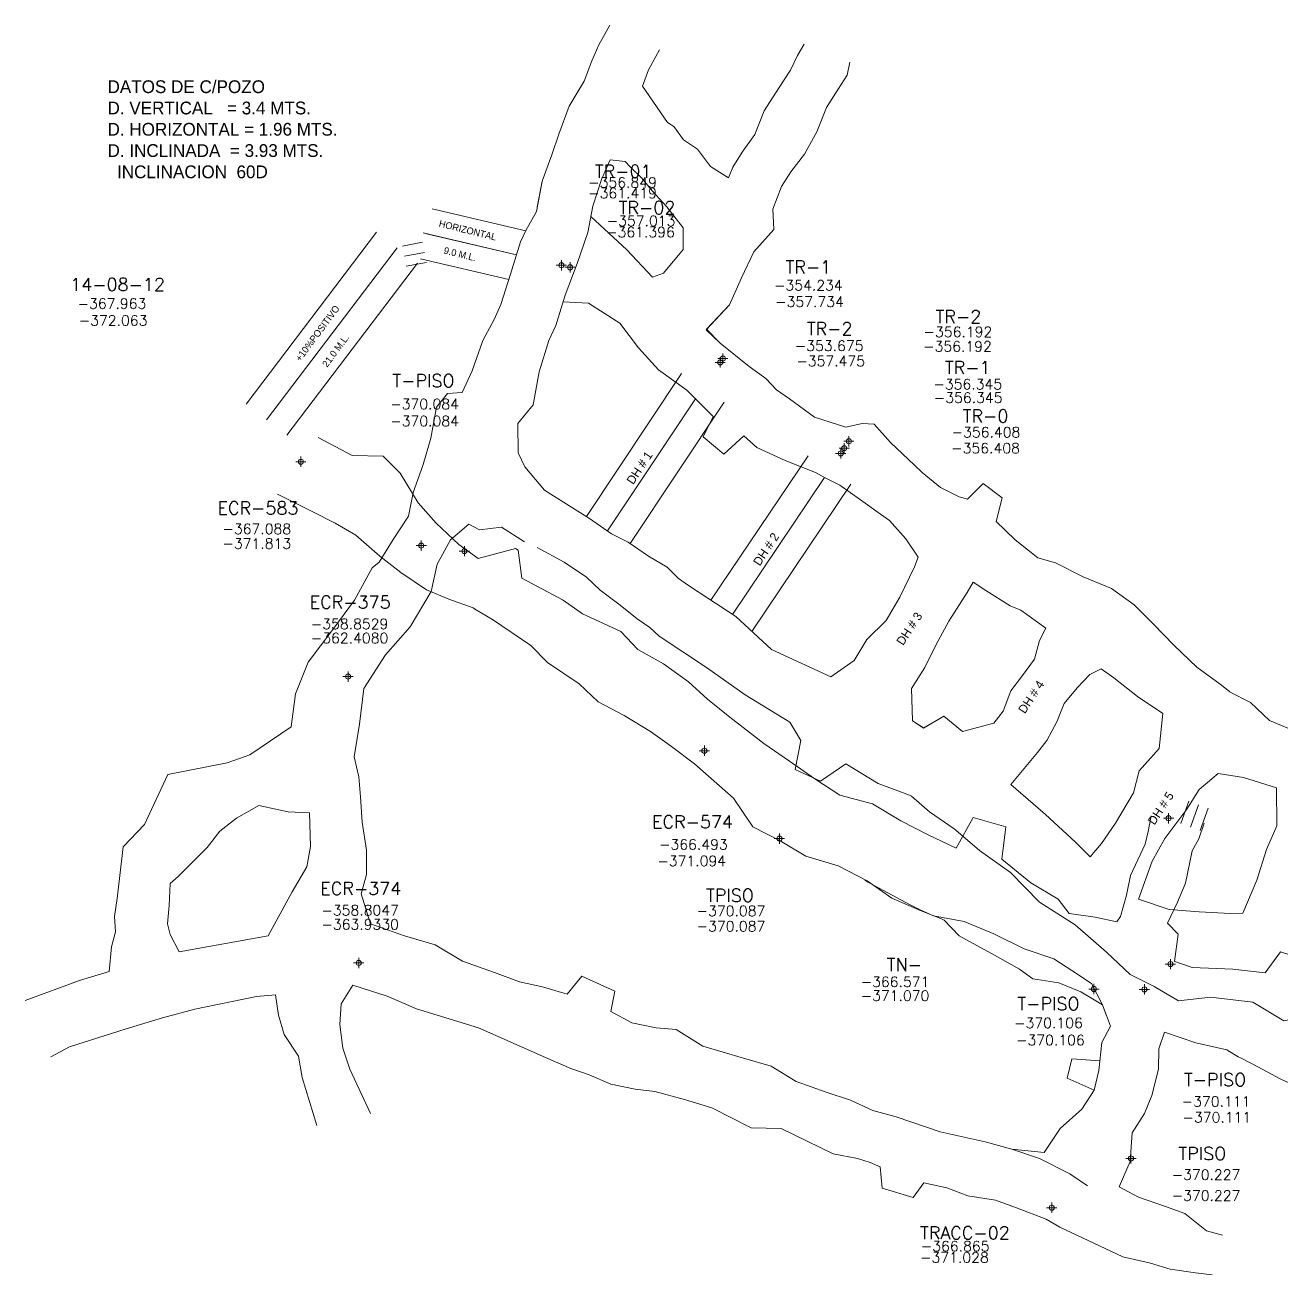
# Model space of a CAD drawing. Extents: x 0 to 99091, y -1812 to 13278.
# Drawn here: x 9092.4 to 9214.7, y 10235.9 to 10357.5 of the extents above; entities that cross this region are included whole.
import ezdxf
from ezdxf.enums import TextEntityAlignment as Align

# ---------------------------------------------------------------- set-up
doc = ezdxf.new("R2010")
doc.units = 0
doc.header["$MEASUREMENT"] = 0
doc.header["$PDMODE"] = 34
doc.header["$PDSIZE"] = 0.5
for name, color, linetype in [('CF-440-9487-E-SCR', 5, 'Continuous'), ('F-440-9493-E-SCR', 1, 'Continuous'), ('F-460-9419-E-SCR', 6, 'Continuous'), ('F-460-9419-E-SCR-FIC', 6, 'Continuous'), ('F-460-9419-W-SCR', 6, 'Continuous'), ('F-460-9419-W-SCR-FIC', 6, 'Continuous'), ('MARGEN', 7, 'Continuous')]:
    doc.layers.add(name, color=color, linetype=linetype)
doc.styles.add('ROMAND', font='ROMAND.SHX')
doc.styles.add('ROMANS', font='ROMANS.SHX', dxfattribs={"width": 2.5})

# ---------------------------------------------------------------- blocks, each defined once
blk = doc.blocks.new('F2')
at = {"lineweight": 0}
blk.add_point((0, 0), dxfattribs=at)
at = {"lineweight": 0, "style": 'ROMAND'}
for tag, height, p in [('NOMBRE', 1.25, (0.2, 6.62)), ('CIELO', 1, (0.14, 4.62)), ('PISO', 1, (0.14, 3.25))]:
    blk.add_attdef(tag, text='', height=height, dxfattribs=at).set_placement(p, align=Align.CENTER)
at = {"lineweight": 0, "style": 'ROMANS', "flags": 1}
for tag, p in [('MINA', (-0.07, -3.26)), ('LOCALIZACION', (-0.07, -4.93)), ('ESTRUCTURA', (-0.07, -6.62)), ('NIVEL', (-0.07, -8.29)), ('OBRA', (-0.07, -10.12)), ('FECHA', (-0.07, -11.79)), ('ATRAS', (-0.07, -13.48)), ('TOPOGRAFO', (2.67, -15.3))]:
    blk.add_attdef(tag, text='', height=1.25, dxfattribs=at).set_placement(p, align=Align.CENTER)

msp = doc.modelspace()

# ---------------------------------------------------------------- linework, layer by layer
at = {"color": 3, "linetype": 'Continuous', "lineweight": 0, "ltscale": 5, "flags": 128}
for points in [[(9141.14, 10337.47), (9132.04, 10339.6)], [(9113.92, 10320.59), (9126.62, 10337.32)], [(9129.13, 10335.97), (9131.1, 10336.35)], [(9117.9, 10317.57), (9130.6, 10334.3)], [(9129.51, 10334.01), (9131.47, 10334.38)], [(9139.48, 10332.72), (9130.9, 10334.73)], [(9204.87, 10279.81), (9205.64, 10281.98)], [(9206.75, 10279.14), (9207.53, 10281.3)]]:
    msp.add_lwpolyline(points, dxfattribs=at)
at = {"color": 0, "linetype": 'Continuous', "lineweight": 0, "ltscale": 5, "elevation": -357.01, "flags": 128}
msp.add_lwpolyline([(9140.23, 10335.13), (9131.16, 10337.25)], dxfattribs=at)
at = {"color": 1, "linetype": 'Continuous', "lineweight": 0, "ltscale": 5, "elevation": -354.55, "flags": 128}
msp.add_lwpolyline([(9140.22, 10335.11), (9131.47, 10337.17)], dxfattribs=at)
at = {"color": 1, "linetype": 'Continuous', "lineweight": 0, "ltscale": 5, "flags": 128}
for points in [[(9115.91, 10319.08), (9128.61, 10335.81)], [(9129.32, 10334.99), (9131.28, 10335.36)], [(9205.81, 10279.47), (9206.59, 10281.64)]]:
    msp.add_lwpolyline(points, dxfattribs=at)
at = {"color": 3, "linetype": 'Continuous', "lineweight": 0, "flags": 128}
for points in [[(9156.29, 10323.59), (9147.03, 10309.68)], [(9160.45, 10320.81), (9151.28, 10307.05)], [(9168.61, 10315.59), (9159.15, 10301.52)], [(9172.76, 10312.81), (9163.14, 10298.49)]]:
    msp.add_lwpolyline(points, dxfattribs=at)
at = {"color": 1, "linetype": 'Continuous', "lineweight": 0, "flags": 128}
for points, elevation in [([(9157.65, 10321.12), (9149.1, 10308.27)], -360.7), ([(9170.2, 10313.48), (9161.24, 10300.15)], -360.64)]:
    msp.add_lwpolyline(points, dxfattribs=dict(at, elevation=elevation))
at = {"layer": 'CF-440-9487-E-SCR', "linetype": 'Continuous', "lineweight": 0, "flags": 128}
for points, elevation in [([(9130.32, 10312.36), (9131.15, 10314.73), (9131.89, 10317.29), (9132.44, 10320.3), (9133.53, 10321.64), (9134.96, 10321.75), (9135.91, 10323.85), (9136.96, 10326.78), (9138.06, 10328.82), (9138.72, 10330.28), (9139.64, 10333.25), (9140.63, 10336.4), (9141.15, 10337.48), (9142.18, 10339.33), (9142.74, 10342.26)], -354.55), ([(9144.8, 10311.07), (9142.95, 10312.25), (9141.05, 10314.5), (9140.38, 10315.86), (9140.37, 10318.72), (9141.84, 10320.53), (9142.43, 10323.73), (9143.38, 10326.79), (9144.05, 10328.25), (9144.96, 10331.21), (9146.14, 10334.29), (9147.17, 10337.3), (9147.17, 10337.3)], -355.5), ([(9210.96, 10284.3), (9214.17, 10283.27)], -361.15)]:
    msp.add_lwpolyline(points, dxfattribs=dict(at, elevation=elevation))
at = {"layer": 'CF-440-9487-E-SCR', "linetype": 'Continuous', "lineweight": 0}
for points in [[(9149.3, 10357.47, -361.38), (9148.23, 10355.54, -361.4), (9147.56, 10353.98, -361.42), (9146.8, 10352.01, -361.44), (9145.37, 10349.59, -361.46), (9144.34, 10346.87, -361.48), (9143.67, 10344.85, -361.6), (9142.74, 10342.3, -361.53), (9142.25, 10339.75, -361.55)], [(9149.3, 10357.47, -357.48), (9148.23, 10355.54, -357.5), (9147.56, 10353.98, -357.32), (9146.8, 10352.01, -357.34), (9145.37, 10349.59, -356.06), (9144.34, 10346.87, -356.58), (9143.67, 10344.85, -356.6), (9142.74, 10342.3, -357.43), (9142.74, 10342.3, -357.43)], [(9154.13, 10355.06, -357.48), (9153.06, 10353.13, -357.5), (9152.48, 10351.52, -357.32)], [(9154.13, 10355.06, -361.38), (9153.06, 10353.13, -361.4), (9152.48, 10351.52, -361.42)], [(9168.22, 10355.63, -354.46), (9167.56, 10354.52, -354.58), (9166.88, 10353.09, -354.76), (9165.74, 10351.32, -355.02), (9164.33, 10349.12, -354.96), (9163.42, 10346.83, -355.49), (9162.19, 10345.1, -355.95), (9161.29, 10343.65, -356.74), (9160.87, 10342.61, -356.09)], [(9168.22, 10355.63, -358.46), (9167.56, 10354.52, -358.58), (9166.88, 10353.09, -358.76), (9165.74, 10351.32, -359.02), (9164.33, 10349.12, -359.26), (9163.42, 10346.83, -359.69), (9162.19, 10345.1, -360.05), (9161.29, 10343.65, -360.14), (9160.87, 10342.61, -360.79)], [(9172.68, 10353.86, -354.46), (9172.39, 10352.6, -354.58), (9171.53, 10351.24, -354.76), (9170.39, 10349.47, -355.02), (9169.44, 10347.09, -354.96), (9168.25, 10344.91, -355.49), (9166.93, 10343.21, -355.95), (9166.03, 10341.77, -356.74), (9165.16, 10339.57, -357.15)], [(9172.68, 10353.86, -358.46), (9172.39, 10352.6, -358.58), (9171.53, 10351.24, -358.76), (9170.39, 10349.47, -359.02), (9169.44, 10347.09, -359.26), (9168.25, 10344.91, -359.69), (9166.93, 10343.21, -360.05), (9166.03, 10341.77, -360.14), (9165.16, 10339.57, -360.55)], [(9152.48, 10351.52, -357.32), (9154.93, 10347.99, -355.32), (9155.55, 10347.61, -355.29), (9156.48, 10346.3, -355.33), (9157.85, 10345.4, -355.37), (9159.12, 10343.72, -355.56), (9160.87, 10342.61, -356.09)], [(9152.48, 10351.52, -361.42), (9154.93, 10347.99, -359.32), (9155.55, 10347.61, -359.59), (9156.48, 10346.3, -359.73), (9157.85, 10345.4, -360.07), (9159.12, 10343.72, -360.56), (9160.87, 10342.61, -360.79)], [(9149.35, 10344.36, -356.58), (9148.5, 10342.44, -356.6), (9147.66, 10339.85, -357.43), (9147.17, 10337.3, -355.5)], [(9149.35, 10344.36, -361.48), (9148.5, 10342.44, -361.6), (9147.66, 10339.85, -361.53), (9147.17, 10337.3, -361.55)], [(9149.35, 10344.36, -356.58), (9150.81, 10344.2, -355.32), (9151.28, 10343.68, -355.29), (9152.43, 10342.58, -355.33), (9153.44, 10341.34, -355.37), (9154.85, 10339.8, -355.56), (9156.46, 10337.76, -356.09)], [(9149.35, 10344.36, -361.48), (9150.81, 10344.2, -359.32), (9151.28, 10343.68, -359.59), (9152.43, 10342.58, -359.73), (9153.44, 10341.34, -360.07), (9154.85, 10339.8, -360.56), (9156.46, 10337.76, -360.79)], [(9153.48, 10332.96, -356.86), (9150.96, 10335.62, -356.69), (9147.46, 10338.84, -356.73)], [(9153.48, 10332.96, -361.46), (9150.96, 10335.62, -361.49), (9147.47, 10338.86, -361.45)], [(9165.16, 10339.57, -360.55), (9165.27, 10337.6, -360.84), (9163.33, 10335.42, -360.95), (9162.11, 10332.9, -361.06), (9160.95, 10330.25, -361.08), (9158.68, 10327.83, -361.18)], [(9165.16, 10339.57, -357.15), (9165.27, 10337.6, -355.94), (9163.33, 10335.42, -356.15), (9162.11, 10332.9, -356.36), (9160.95, 10330.25, -356.58), (9158.73, 10327.88, -356.87)], [(9156.46, 10337.76, -356.09), (9156.46, 10337.76, -356.09), (9156.46, 10337.76, -356.09), (9156.44, 10335.64, -356.36), (9154.55, 10333.33, -356.58), (9153.48, 10332.96, -356.86)], [(9156.46, 10337.76, -360.79), (9156.46, 10337.76, -360.79), (9156.46, 10337.76, -360.79), (9156.44, 10335.64, -361.06), (9154.55, 10333.33, -361.08), (9153.48, 10332.96, -361.46)], [(9162.34, 10317.51, -356.96), (9162.34, 10317.51, -356.96), (9162.34, 10317.51, -356.96), (9160.41, 10315.74, -356.94), (9158.4, 10317.41, -356.93), (9159.38, 10319.39, -357.2), (9156.8, 10321.97, -356.73), (9154.04, 10323.95, -356.87), (9152.11, 10326.07, -356.41), (9150.28, 10328.49, -356.86), (9147.23, 10330.42, -356.69), (9144.76, 10330.55, -356.73)], [(9162.34, 10317.51, -361.66), (9162.34, 10317.51, -361.66), (9162.34, 10317.51, -361.66), (9160.41, 10315.74, -361.84), (9158.4, 10317.41, -361.83), (9159.38, 10319.39, -361.8), (9156.8, 10321.97, -361.73), (9154.04, 10323.95, -361.67), (9152.11, 10326.07, -361.61), (9150.28, 10328.49, -361.46), (9147.23, 10330.42, -361.49), (9144.76, 10330.55, -361.43)], [(9165.54, 10321.98, -361.66), (9165.54, 10321.98, -361.66), (9165.54, 10321.98, -361.66), (9164.5, 10323.1, -361.84), (9164.25, 10323.27, -361.83), (9162.87, 10324.26, -361.8), (9160.06, 10326.52, -361.73), (9158.68, 10327.83, -361.18)], [(9165.54, 10321.98, -356.96), (9165.54, 10321.98, -356.96), (9165.54, 10321.98, -356.96), (9164.5, 10323.1, -356.94), (9164.25, 10323.27, -356.93), (9162.87, 10324.26, -357.2), (9160.06, 10326.52, -356.73), (9158.73, 10327.88, -356.87), (9158.73, 10327.88, -356.87)], [(9165.54, 10321.98, -356.96), (9166.8, 10321.11, -357.03), (9169.22, 10319.35, -357), (9172.29, 10318.35, -356.56), (9173.88, 10318.73, -356.35), (9175.04, 10318.66, -356.44), (9176.61, 10316.87, -356.71), (9178.97, 10314.66, -356.77), (9179.69, 10313.94, -356.86), (9181.48, 10312.48, -356.63), (9183.3, 10311.6, -356.65)], [(9165.54, 10321.98, -361.66), (9166.8, 10321.11, -361.33), (9169.22, 10319.35, -361.3), (9172.29, 10318.35, -361.26), (9173.88, 10318.73, -361.25), (9175.04, 10318.66, -361.24), (9176.61, 10316.87, -361.11), (9178.97, 10314.66, -361.07), (9179.69, 10313.94, -361.06), (9181.48, 10312.48, -361.13), (9183.3, 10311.6, -361.01)], [(9162.34, 10317.51, -356.96), (9163.6, 10316.4, -357.03), (9166.36, 10315.13, -357), (9169.32, 10313.96, -356.56), (9170.28, 10313.43, -356.35), (9171.68, 10312.73, -356.44), (9173.7, 10311.3, -356.71), (9175.65, 10309.89, -356.77), (9176.54, 10309.3, -356.86), (9178.11, 10307.51, -356.63), (9179.32, 10305.73, -356.65)], [(9162.34, 10317.51, -361.66), (9163.6, 10316.4, -361.33), (9166.36, 10315.13, -361.3), (9169.32, 10313.96, -361.26), (9170.28, 10313.43, -361.25), (9171.68, 10312.73, -361.24), (9173.7, 10311.3, -361.11), (9175.65, 10309.89, -361.07), (9176.54, 10309.3, -361.06), (9178.11, 10307.51, -361.13), (9179.32, 10305.73, -361.01)], [(9192.66, 10305.18, -361.02), (9190.97, 10305.66, -361.14), (9188.75, 10307.41, -361.1), (9186.89, 10309.18, -361.07), (9187.5, 10311.49, -361.04), (9185.64, 10312.88, -361.04), (9184.11, 10311.37, -361.12), (9183.3, 10311.6, -361.01)], [(9192.66, 10305.18, -356.6), (9190.97, 10305.66, -356.54), (9188.75, 10307.41, -356.1), (9186.89, 10309.18, -356.07), (9187.5, 10311.49, -356.34), (9185.64, 10312.88, -356.34), (9184.11, 10311.37, -356.62), (9183.3, 10311.6, -356.65)], [(9209.6, 10292.64, -356.28), (9208.69, 10293.38, -356.21), (9206.42, 10295.03, -355.71), (9204.23, 10297.12, -355.71), (9202.18, 10299.23, -355.51), (9200.32, 10301.08, -355.91), (9198.14, 10302.67, -357.11), (9195.38, 10303.81, -356.52), (9192.66, 10305.18, -356.6)], [(9209.6, 10292.64, -361.08), (9208.69, 10293.38, -361.11), (9206.42, 10295.03, -361.11), (9204.23, 10297.12, -361.01), (9202.18, 10299.23, -361.01), (9200.32, 10301.08, -361.11), (9198.14, 10302.67, -361.11), (9195.38, 10303.81, -361.02), (9192.66, 10305.18, -361.02)], [(9189.3, 10300.57, -356.6), (9188.26, 10300.99, -356.54), (9185.89, 10302.48, -356.1), (9184.67, 10303.3, -356.37), (9184.66, 10303.3, -356.37)], [(9189.3, 10300.57, -361.02), (9188.26, 10300.99, -361.14), (9185.89, 10302.48, -361.1), (9184.66, 10303.29, -361.47)], [(9191.73, 10298.8, -356.52), (9189.3, 10300.57, -356.6)], [(9191.73, 10298.8, -361.02), (9189.3, 10300.57, -361.02)], [(9183.62, 10288.77, -355.91), (9186.69, 10289.56, -354.85), (9187.6, 10290.73, -355.82), (9188.33, 10292.72, -355.7), (9189.46, 10294.21, -356.14), (9190.64, 10295.79, -356.21), (9191.13, 10297.6, -356.53), (9191.73, 10298.8, -356.52)], [(9183.62, 10288.77, -360.31), (9186.69, 10289.56, -359.45), (9187.6, 10290.73, -359.32), (9188.33, 10292.72, -359.7), (9189.46, 10294.21, -359.94), (9190.64, 10295.79, -360.31), (9191.13, 10297.6, -360.63), (9191.73, 10298.8, -361.02)], [(9188.32, 10283.6, -355.17), (9190.93, 10286.71, -354.85), (9191.83, 10287.88, -355.82), (9192.82, 10289.71, -355.7), (9193.53, 10291.48, -356.14), (9194.79, 10293, -356.21), (9196.03, 10294.31, -356.53), (9197.13, 10294.87, -356.55)], [(9188.32, 10283.6, -360.37), (9190.93, 10286.71, -359.45), (9191.83, 10287.88, -359.32), (9192.82, 10289.71, -359.7), (9193.53, 10291.48, -359.94), (9194.79, 10293, -360.31), (9196.03, 10294.31, -360.63), (9197.13, 10294.87, -360.65)], [(9203.13, 10290.5, -361.11), (9203.13, 10290.5, -361.11), (9203.13, 10290.5, -361.11), (9200.64, 10292.18, -361.01), (9198.36, 10293.97, -361.01), (9197.13, 10294.87, -360.65)], [(9203.13, 10290.5, -355.71), (9203.13, 10290.5, -355.71), (9203.13, 10290.5, -355.71), (9200.64, 10292.18, -355.71), (9198.36, 10293.97, -355.51), (9197.13, 10294.87, -356.55)], [(9226.43, 10284.68, -356.4), (9224.8, 10285.2, -356.38), (9221.82, 10286.13, -356.4), (9219.33, 10286.94, -356.31), (9219.24, 10286.99, -356.31), (9216.46, 10288.6, -356.53), (9213.51, 10289.84, -355.95), (9211.66, 10291.57, -356.06), (9209.61, 10292.62, -356.28), (9209.6, 10292.64, -356.28)], [(9226.44, 10284.68, -361), (9224.8, 10285.2, -361.18), (9221.82, 10286.13, -361.3), (9219.33, 10286.94, -361.21), (9219.24, 10286.99, -361.21), (9216.46, 10288.6, -361.03), (9213.51, 10289.84, -361.15), (9211.66, 10291.57, -361.16), (9209.61, 10292.62, -361.08), (9209.6, 10292.64, -361.08)], [(9196.04, 10276.57, -355.98), (9197.16, 10277.88, -355.99), (9198.52, 10279.84, -356.48), (9200.28, 10282.81, -356.42), (9200.83, 10284.92, -356.56), (9202.76, 10287.11, -356.69), (9203.13, 10290.5, -355.71)], [(9196.04, 10276.57, -360.28), (9197.16, 10277.88, -360.29), (9198.52, 10279.84, -360.68), (9200.28, 10282.81, -360.72), (9200.83, 10284.92, -360.86), (9202.76, 10287.11, -360.99), (9203.13, 10290.5, -361.11)], [(9200.74, 10272.45, -355.03), (9202.09, 10276.15, -355.99), (9203.3, 10278.36, -356.48), (9205.44, 10281.22, -356.42), (9206.65, 10283.12, -356.56), (9208.49, 10284.67, -356.06), (9208.49, 10284.67, -356.06)], [(9200.74, 10272.45, -359.83), (9202.09, 10276.15, -360.29), (9203.3, 10278.36, -360.68), (9205.44, 10281.22, -360.72), (9206.65, 10283.12, -360.86), (9208.49, 10284.67, -361.16), (9208.49, 10284.67, -361.16)], [(9214.17, 10283.27, -356.31), (9210.96, 10284.3, -355.95), (9208.49, 10284.67, -356.06)], [(9210.96, 10284.3, -361.15), (9208.49, 10284.67, -361.16)], [(9209.7, 10271.07, -354.84), (9210.9, 10271.09, -354.75), (9212.26, 10274.31, -355.1), (9213.2, 10277.28, -355.56), (9214.21, 10279.6, -356.27), (9214.17, 10283.27, -356.31)], [(9209.7, 10271.07, -359.94), (9210.9, 10271.09, -358.75), (9212.26, 10274.31, -359.1), (9213.2, 10277.28, -359.56), (9214.21, 10279.6, -360.17), (9214.17, 10283.27, -361.15)]]:
    msp.add_polyline3d(points, dxfattribs=at)
at = {"layer": 'F-440-9493-E-SCR', "color": 1, "linetype": 'Continuous', "lineweight": 0, "flags": 128}
for points, elevation in [([(9092.42, 10262.58), (9097.72, 10264.55), (9100.59, 10265.41), (9100.83, 10267.82), (9101.23, 10269.26), (9101.13, 10270.77), (9101.38, 10272.53), (9101.95, 10277.54), (9104.03, 10279.72), (9106.31, 10284.57), (9112.09, 10285.7), (9114.29, 10286.49), (9118.3, 10289.22), (9118.72, 10292.44), (9119.95, 10295.5), (9122.35, 10298.67), (9124.48, 10301.52), (9126.2, 10304.68), (9126.87, 10305.23), (9128.22, 10307.44), (9129.71, 10309.7), (9130.17, 10311.96), (9130.32, 10312.36)], -354.55), ([(9195.78, 10244.58), (9194.08, 10245.73), (9191.12, 10247.24), (9188.42, 10248.13), (9185.83, 10248.85), (9181.44, 10249.83), (9177.17, 10251.29), (9174.91, 10251.9), (9172.72, 10252.91), (9170.35, 10253.67), (9167.44, 10254.7), (9165, 10256.21), (9162.31, 10256.97), (9158.35, 10258.15), (9155.76, 10259.78), (9153.81, 10259.92), (9151.45, 10260.41), (9149.42, 10261.53), (9149.79, 10263.51), (9146.58, 10264.96), (9145.15, 10263.2), (9142.77, 10263.91), (9140.51, 10264.42), (9138.09, 10265.31), (9134.98, 10266.42), (9132.32, 10268.02), (9129.34, 10268.88), (9126.03, 10270.05), (9125.11, 10272.98), (9125.65, 10274.84), (9125.64, 10277.22), (9125.21, 10279.93), (9125.04, 10282.39), (9124.88, 10284.34), (9124.44, 10286.3), (9124.96, 10289.48), (9125.37, 10292.93), (9127.49, 10296.23), (9129.9, 10298.95), (9131.93, 10302.39), (9132.5, 10305.05), (9133.82, 10307.4), (9135.59, 10308.93), (9136.64, 10308.38), (9138.77, 10308.62), (9141, 10307.22)], -366.68), ([(9107.4, 10267.33), (9116.07, 10268.88), (9118.41, 10273.17), (9119.82, 10275.59), (9120.2, 10277.57), (9120.09, 10280.84), (9118.01, 10280.95), (9115.16, 10281.57), (9113, 10280.32), (9111.37, 10279.06), (9110.15, 10277.48), (9107.3, 10274.64), (9106.52, 10273.97), (9106.43, 10271.83), (9106.28, 10270.05), (9106.52, 10269.03), (9107.4, 10267.33)], -356.73), ([(9126.04, 10251.6), (9124.02, 10255.92), (9123.34, 10257.96), (9123.03, 10260.26), (9123.18, 10262.26), (9124.31, 10264.09), (9127.65, 10263.02), (9130.51, 10261.78), (9136.54, 10259.93), (9143.05, 10257.05), (9145.52, 10255.99), (9145.71, 10255.93), (9147.31, 10255.38), (9149.41, 10254.45), (9151.77, 10253.96), (9153.68, 10253.73), (9156.57, 10252.95), (9159.24, 10252.14), (9163.08, 10250.21), (9165.98, 10250.13), (9171.05, 10247.67), (9173.42, 10247.23), (9174.65, 10246.84), (9175.62, 10246.43), (9175.8, 10244.33), (9178.83, 10243.42), (9179.87, 10244.87), (9182.11, 10244.37), (9184.16, 10243.61), (9186.85, 10243.17), (9188.87, 10242.44), (9191.76, 10241.31), (9193.11, 10240.55)], -362.13), ([(9094.92, 10257.12), (9096.73, 10258.1), (9102.24, 10259.85), (9105.78, 10260.9), (9108.92, 10261.74), (9114.92, 10262.99), (9116.77, 10263.15), (9117.08, 10261.16), (9117.62, 10259.29), (9119.01, 10257.18), (9119.39, 10255.09), (9120.79, 10250.42)], -354.55)]:
    msp.add_lwpolyline(points, dxfattribs=dict(at, elevation=elevation))
at = {"layer": 'F-440-9493-E-SCR', "color": 1, "linetype": 'Continuous', "lineweight": 0}
for points in [[(9170.82, 10294.08, -355.96), (9165.05, 10296.75, -357.01), (9161.57, 10299.93, -356.93), (9156.97, 10302.95, -356.95), (9155.98, 10303.64, -356.95), (9154.89, 10304.74, -356.46), (9153.07, 10305.8, -355.86), (9151.1, 10307.18, -355.97), (9149.49, 10308, -355.98), (9147.35, 10309.48, -355.99), (9144.8, 10311.07, -355.9)], [(9170.82, 10294.08, -360.76), (9165.05, 10296.75, -361.21), (9161.57, 10299.93, -361.23), (9156.97, 10302.95, -361.35), (9155.98, 10303.64, -361.05), (9154.89, 10304.74, -361.16), (9153.07, 10305.8, -361.06), (9151.1, 10307.18, -361.07), (9149.49, 10308, -361.08), (9147.35, 10309.48, -361.19), (9144.8, 10311.07, -360.9)], [(9166.82, 10289.66, -356.99), (9162.48, 10292.34, -357.01), (9158.71, 10295, -356.93), (9154.1, 10298.03, -356.95), (9153.22, 10298.89, -356.95), (9151.97, 10299.73, -356.46), (9150.31, 10301.04, -355.86), (9148.38, 10302.51, -355.97), (9147.03, 10303.76, -355.98), (9144.88, 10305.24, -355.99), (9142.24, 10306.66, -355.9)], [(9166.82, 10289.66, -361.19), (9162.48, 10292.34, -361.21), (9158.71, 10295, -361.23), (9154.1, 10298.03, -361.35), (9153.22, 10298.89, -361.05), (9151.97, 10299.73, -361.16), (9150.31, 10301.04, -361.06), (9148.38, 10302.51, -361.07), (9147.03, 10303.76, -361.08), (9144.88, 10305.24, -361.19), (9142.24, 10306.66, -360.9)], [(9179.32, 10305.73, -356.65), (9178.97, 10304.78, -356.33), (9177.53, 10301.82, -356.52), (9176.21, 10299.57, -355.95), (9174.31, 10297.72, -356.39), (9173.08, 10295.65, -356.94), (9170.82, 10294.08, -355.96)], [(9179.32, 10305.73, -361.01), (9178.97, 10304.78, -361.33), (9177.53, 10301.82, -361.12), (9176.21, 10299.57, -361.05), (9174.31, 10297.72, -360.89), (9173.08, 10295.65, -361.04), (9170.82, 10294.08, -360.76)], [(9184.67, 10303.3, -356.37), (9184.09, 10302.28, -356.33), (9182.29, 10299.5, -356.52), (9181.07, 10297.21, -355.95), (9179.95, 10294.98, -356.39), (9178.66, 10292.94, -356.94), (9178.76, 10289.81, -356.27), (9178.75, 10289.8, -356.27)], [(9184.66, 10303.3, -361.47), (9184.66, 10303.29, -361.47), (9184.09, 10302.28, -361.33), (9182.29, 10299.5, -361.12), (9181.07, 10297.21, -361.05), (9179.95, 10294.98, -360.89), (9178.66, 10292.94, -361.04), (9178.75, 10289.81, -360.87)], [(9183.62, 10288.77, -360.31), (9183.62, 10288.77, -360.31), (9181.81, 10290.26, -360.31), (9179.84, 10289.09, -360.6), (9178.75, 10289.81, -360.87)], [(9183.62, 10288.77, -355.91), (9183.62, 10288.77, -355.91), (9181.81, 10290.26, -355.91), (9179.82, 10289.11, -356.2), (9178.76, 10289.81, -356.27), (9178.75, 10289.81, -356.27)], [(9202.27, 10263.94, -354.97), (9199.94, 10265.11, -355.14), (9197.64, 10267.31, -355.03), (9194.58, 10269.97, -355.34), (9191.12, 10272.17, -355.15), (9188.29, 10275.04, -355.16), (9185.28, 10277.2, -355.17), (9182.97, 10279.17, -355.35), (9182.8, 10279.28, -355.36), (9180.42, 10280.94, -355.54), (9178.65, 10282.47, -355.91), (9178.48, 10282.58, -355.91), (9175.43, 10283.71, -356.2), (9172.26, 10285.62, -356.01), (9169.8, 10283.92, -355.89), (9167.36, 10285.06, -355.89), (9167.89, 10287.9, -355.96), (9166.82, 10289.66, -356.99)], [(9202.27, 10263.94, -359.57), (9199.94, 10265.11, -359.74), (9197.64, 10267.31, -359.83), (9194.58, 10269.97, -359.94), (9191.12, 10272.17, -360.05), (9188.29, 10275.04, -360.06), (9185.28, 10277.2, -360.37), (9182.97, 10279.17, -360.15), (9182.8, 10279.28, -360.16), (9180.42, 10280.94, -360.34), (9178.65, 10282.47, -360.31), (9178.48, 10282.58, -360.31), (9175.43, 10283.71, -360.6), (9172.26, 10285.62, -360.81), (9169.8, 10283.92, -360.69), (9167.36, 10285.06, -360.69), (9167.89, 10287.9, -360.76), (9166.82, 10289.66, -361.19)], [(9196.04, 10276.57, -355.98), (9194.63, 10277.99, -355.15), (9191.7, 10280.69, -355.16), (9188.32, 10283.6, -355.17)], [(9196.04, 10276.57, -360.28), (9194.63, 10277.99, -360.05), (9191.7, 10280.69, -360.06), (9188.32, 10283.6, -360.37), (9188.32, 10283.6, -360.37)], [(9206.65, 10271.22, -354.97), (9203.75, 10271.45, -355.14), (9200.74, 10272.45, -355.03)], [(9206.65, 10271.22, -359.57), (9203.75, 10271.45, -359.74), (9200.74, 10272.45, -359.83)], [(9209.7, 10271.07, -354.84), (9206.65, 10271.22, -354.97)], [(9209.7, 10271.07, -359.94), (9206.65, 10271.22, -359.57)], [(9234.12, 10252.04, -356.2), (9233.33, 10252.53, -354.23), (9230.78, 10251.67, -354.47), (9229.17, 10252.52, -354.48), (9228.47, 10255.31, -354.74), (9226.33, 10257.18, -354.3), (9222.55, 10259.43, -354.39), (9219.25, 10261.52, -354.57), (9214.88, 10260.63, -353.94), (9214.88, 10260.63, -353.94), (9211.88, 10262.43, -354.01), (9207.75, 10262.92, -354.38), (9204.63, 10262.57, -354.84), (9202.27, 10263.94, -354.97)], [(9234.12, 10252.04, -359.6), (9233.33, 10252.53, -359.13), (9230.78, 10251.67, -359.37), (9229.17, 10252.52, -359.38), (9228.47, 10255.31, -359.54), (9226.33, 10257.18, -359.5), (9222.55, 10259.43, -359.59), (9219.25, 10261.52, -359.67), (9214.88, 10260.63, -359.74), (9214.88, 10260.63, -359.74), (9211.88, 10262.43, -359.81), (9207.75, 10262.92, -359.88), (9204.63, 10262.57, -359.94), (9202.27, 10263.94, -359.57)]]:
    msp.add_polyline3d(points, dxfattribs=at)
at = {"layer": 'F-460-9419-E-SCR', "color": 6, "linetype": 'Continuous', "lineweight": 0, "ltscale": 5, "flags": 128}
for points, elevation in [([(9198.03, 10260.09), (9198.03, 10260.09), (9197.18, 10258.5), (9196.89, 10255.77), (9196.45, 10253.88), (9195.24, 10252.01), (9193.14, 10250.13), (9191.57, 10247.82), (9188.42, 10248.13)], -366.8), ([(9208.94, 10239.78), (9207.37, 10240.19), (9205.25, 10241.88), (9203.37, 10242.57), (9200.74, 10243.46), (9198.88, 10244.46), (9199.94, 10246.94), (9200.13, 10249.72), (9201.34, 10251.59), (9202.05, 10253.35), (9202.7, 10255.91), (9202.74, 10257.88), (9203.28, 10259.51)], -372.3), ([(9196.45, 10253.88), (9193.8, 10255.04), (9194.25, 10256.92), (9196.99, 10256.72)], -366.8), ([(9193.11, 10240.55), (9199.23, 10237.66), (9201.93, 10237.06), (9203.84, 10236.46), (9206.31, 10236.12), (9207.93, 10235.91)], -362.13)]:
    msp.add_lwpolyline(points, dxfattribs=dict(at, elevation=elevation))
at = {"layer": 'F-460-9419-E-SCR', "color": 6, "linetype": 'Continuous', "lineweight": 0, "ltscale": 5}
for points in [[(9204.28, 10266.38, -371.27), (9204.25, 10266.38, -371.27), (9204.62, 10269.05, -371)], [(9204.28, 10266.38, -366.68), (9204.25, 10266.38, -366.67), (9204.62, 10269.05, -366.4)], [(9241.66, 10245.92, -367.49), (9239.4, 10247.7, -367.3), (9237.03, 10249.89, -366.97), (9234.57, 10251.67, -366.74), (9231.44, 10253.46, -367), (9229.15, 10255.16, -367.17), (9226.96, 10257.7, -367.14), (9224.32, 10259.58, -366.7), (9221.37, 10261.05, -366.37), (9218.24, 10262.39, -366.63), (9216.53, 10264.36, -366.61), (9216.87, 10266.57, -366.29), (9214.56, 10267.33, -366.28), (9213.09, 10265.29, -366.47), (9209.92, 10265.65, -367.04), (9205.98, 10265.82, -366.8), (9204.28, 10266.38, -366.68)], [(9241.66, 10245.92, -371.99), (9239.4, 10247.7, -371.9), (9237.03, 10249.89, -371.87), (9234.57, 10251.67, -371.84), (9231.44, 10253.46, -371.6), (9229.15, 10255.16, -371.57), (9226.96, 10257.7, -371.34), (9224.32, 10259.58, -371.4), (9221.37, 10261.05, -371.37), (9218.24, 10262.39, -371.43), (9216.53, 10264.36, -371.31), (9216.87, 10266.57, -371.29), (9214.56, 10267.33, -371.28), (9213.09, 10265.29, -371.17), (9209.92, 10265.65, -371.14), (9205.98, 10265.82, -371), (9204.28, 10266.38, -371.27)], [(9238.19, 10240.53, -371.99), (9236.68, 10242.24, -371.9), (9234.22, 10244.25, -371.87), (9231.85, 10246.22, -371.84), (9229.03, 10248.63, -371.6), (9226.52, 10249.88, -371.57), (9223.93, 10251.62, -371.34), (9220.66, 10252.24, -371.4), (9217.62, 10253.54, -371.37), (9214.53, 10254.96, -371.43), (9212.43, 10256.12, -371.31), (9210.73, 10256.97, -371.29), (9210.46, 10257.11, -371.28), (9209.34, 10257.78, -371.17), (9206.34, 10258.49, -371.14), (9203.28, 10259.51, -372.3), (9203.28, 10259.51, -372.3)], [(9238.19, 10240.53, -367.49), (9236.68, 10242.24, -367.3), (9234.22, 10244.25, -366.97), (9231.85, 10246.22, -366.74), (9229.03, 10248.63, -367), (9226.52, 10249.88, -367.17), (9223.93, 10251.62, -367.14), (9220.66, 10252.24, -366.7), (9217.62, 10253.54, -366.37), (9214.53, 10254.96, -366.63), (9212.43, 10256.12, -366.61), (9210.73, 10256.97, -366.29), (9210.46, 10257.11, -366.28), (9209.34, 10257.78, -366.47), (9206.34, 10258.49, -367.04), (9203.29, 10259.51, -366.8), (9203.29, 10259.51, -366.8)]]:
    msp.add_polyline3d(points, dxfattribs=at)
at = {"layer": 'F-460-9419-W-SCR', "color": 6, "linetype": 'Continuous', "lineweight": 0, "ltscale": 5}
for points in [[(9120.94, 10317.36, -372.06), (9124.24, 10315.61, -372.08), (9127.26, 10315.54, -372.03), (9128.9, 10313.88, -371.98), (9130.66, 10311.01, -372.01), (9132.42, 10309.01, -371.75), (9134.63, 10306.94, -371.58), (9136.5, 10305.6, -371.33), (9140.14, 10306.56, -371.28), (9140.38, 10306.39, -371.27), (9140.76, 10303.66, -371.13), (9144.77, 10301.53, -371.23), (9146.64, 10300.19, -371.08), (9150.39, 10298.5, -371.17)], [(9120.94, 10317.36, -367.96), (9124.24, 10315.61, -367.38), (9127.26, 10315.54, -366.53), (9128.9, 10313.88, -365.58), (9130.66, 10311.01, -365.61), (9132.42, 10309.01, -366.45), (9134.63, 10306.94, -366.68), (9136.5, 10305.6, -367.03), (9140.14, 10306.56, -366.18), (9140.38, 10306.39, -366.17), (9140.76, 10303.66, -366.93), (9144.77, 10301.53, -366.73), (9146.64, 10300.19, -366.18), (9150.39, 10298.5, -364.87)], [(9116.98, 10311.83, -367.96), (9120.34, 10310.17, -367.38), (9122.6, 10309.04, -366.53), (9124.59, 10307.86, -365.58), (9126.93, 10305.81, -365.61), (9128.99, 10304.22, -366.45), (9131.48, 10302.55, -366.68), (9133.64, 10301.62, -367.03), (9136, 10300.79, -366.18), (9136.25, 10300.62, -366.17), (9137.91, 10299.67, -366.93), (9141.62, 10297.14, -366.73), (9143.26, 10295.47, -366.18), (9146.33, 10293.4, -364.9), (9148.17, 10291.64, -364.7)], [(9116.98, 10311.83, -372.06), (9120.34, 10310.17, -372.08), (9122.6, 10309.04, -372.03), (9124.59, 10307.86, -371.98), (9126.93, 10305.81, -372.01), (9128.99, 10304.22, -371.75), (9131.48, 10302.55, -371.58), (9133.64, 10301.62, -371.33), (9136, 10300.79, -371.28), (9136.25, 10300.62, -371.27), (9137.91, 10299.67, -371.13), (9141.62, 10297.14, -371.23), (9143.26, 10295.47, -371.08), (9146.33, 10293.4, -371), (9148.17, 10291.64, -370.9)], [(9150.39, 10298.5, -364.87), (9152.05, 10296.72, -364.7), (9154.52, 10295.34, -364.64), (9156.97, 10293.6, -364.49), (9158.83, 10291.92, -365.12), (9161, 10290.15, -366.26)], [(9150.39, 10298.5, -371.17), (9152.05, 10296.72, -370.9), (9154.52, 10295.34, -370.84), (9156.97, 10293.6, -370.89), (9158.83, 10291.92, -371.12), (9161, 10290.15, -371.16)], [(9148.17, 10291.64, -364.7), (9150.7, 10290.33, -364.64), (9153.27, 10288.75, -364.49), (9155.31, 10287.31, -365.12), (9157.54, 10285.62, -366.26)], [(9148.17, 10291.64, -370.9), (9150.7, 10290.33, -370.84), (9153.27, 10288.75, -370.89), (9155.31, 10287.31, -371.12), (9157.54, 10285.62, -371.16)], [(9161, 10290.15, -366.26), (9164.31, 10287.6, -366.95), (9166.78, 10285.88, -366.48), (9169.26, 10284.16, -366.41), (9171.69, 10282.57, -366.35), (9174.88, 10281.72, -365.58), (9177.62, 10280.07, -366.21), (9180.21, 10278.75, -366.34), (9183.01, 10277.42, -366.57), (9184.67, 10280.39, -366.63), (9187.85, 10279.5, -366.62), (9187.44, 10276.33, -366.47), (9190.29, 10274.05, -367.59), (9192.95, 10272.46, -366.82), (9194.01, 10271.07, -366.79), (9196.54, 10270.69, -367.14), (9198.65, 10270.23, -367.54), (9198.65, 10270.23, -367.54)], [(9161, 10290.15, -371.16), (9164.31, 10287.6, -371.55), (9166.78, 10285.88, -371.58), (9169.26, 10284.16, -371.61), (9171.69, 10282.57, -371.75), (9174.88, 10281.72, -371.68), (9177.62, 10280.07, -371.61), (9180.21, 10278.75, -371.54), (9183.01, 10277.42, -371.47), (9184.67, 10280.39, -371.53), (9187.85, 10279.5, -371.52), (9187.44, 10276.33, -371.57), (9190.29, 10274.05, -371.49), (9192.95, 10272.46, -371.42), (9194.01, 10271.07, -371.29), (9196.54, 10270.69, -371.14), (9198.65, 10270.23, -371.18), (9198.65, 10270.23, -371.18)], [(9157.54, 10285.62, -366.26), (9161.34, 10282.27, -366.95), (9163.23, 10279.5, -366.48), (9165.9, 10278.13, -366.41), (9168.38, 10276.63, -366.35), (9171.52, 10275.69, -365.58), (9174.36, 10274.22, -366.21), (9176.75, 10272.55, -366.34), (9179.61, 10271.3, -366.57), (9181.59, 10270.54, -366.63), (9181.85, 10270.4, -366.62), (9183.3, 10268.9, -366.47), (9186.45, 10267.15, -367.59), (9189.16, 10265.64, -366.82), (9190.46, 10264.69, -366.79), (9192.99, 10264.31, -367.14), (9195.14, 10263.45, -366.98), (9197.26, 10262.17, -366.39)], [(9157.54, 10285.62, -371.16), (9161.34, 10282.27, -371.55), (9163.23, 10279.5, -371.58), (9165.9, 10278.13, -371.61), (9168.38, 10276.63, -371.75), (9171.52, 10275.69, -371.68), (9174.36, 10274.22, -371.61), (9176.75, 10272.55, -371.54), (9179.61, 10271.3, -371.47), (9181.59, 10270.54, -371.53), (9181.85, 10270.4, -371.52), (9183.3, 10268.9, -371.57), (9186.45, 10267.15, -371.49), (9189.16, 10265.64, -371.42), (9190.46, 10264.69, -371.29), (9192.99, 10264.31, -371.14), (9195.14, 10263.45, -371.08), (9197.26, 10262.17, -370.99)], [(9202, 10280.56, -364.46), (9201.68, 10279.03, -364.84), (9201.41, 10277.79, -365.14), (9199.97, 10274.76, -365.82), (9199.6, 10272.85, -366.59), (9199, 10270.77, -366.91), (9198.65, 10270.23, -367.54)], [(9202, 10280.56, -368.46), (9201.68, 10279.03, -368.84), (9201.41, 10277.79, -369.14), (9199.97, 10274.76, -370.42), (9199.6, 10272.85, -370.69), (9199, 10270.77, -371.41), (9198.65, 10270.23, -371.18)], [(9207.15, 10279.83, -364.46), (9206.63, 10278.33, -364.84), (9205.96, 10277.15, -365.14), (9205.31, 10274, -365.82), (9204.55, 10272.15, -366.59), (9203.56, 10270.13, -366.91), (9203.56, 10270.13, -366.91)], [(9207.15, 10279.83, -368.46), (9206.63, 10278.33, -368.84), (9205.96, 10277.15, -369.14), (9205.31, 10274, -370.42), (9204.55, 10272.15, -370.69), (9203.56, 10270.13, -371.41)], [(9174.12, 10274.26, -366.65), (9178.54, 10271.91, -366.58), (9179.51, 10271.4, -366.57), (9180.79, 10270.83, -366.65), (9183.78, 10270.27, -366.6), (9186.66, 10269.08, -367.76), (9189.62, 10267.62, -367.11), (9192.5, 10266.66, -366.97)], [(9174.12, 10274.26, -371.65), (9178.54, 10271.91, -371.58), (9179.51, 10271.4, -371.57), (9180.79, 10270.83, -371.55), (9183.78, 10270.27, -371.5), (9186.66, 10269.08, -371.46), (9189.62, 10267.62, -371.51), (9192.5, 10266.66, -371.27)], [(9203.56, 10270.13, -366.91), (9204.62, 10269.05, -366.4)], [(9203.56, 10270.13, -371.41), (9204.62, 10269.05, -371)], [(9192.5, 10266.66, -366.97), (9194.28, 10265.52, -367.3), (9196.18, 10264.24, -367.23), (9197.26, 10262.17, -366.39), (9198.03, 10260.09, -366.8)], [(9192.5, 10266.66, -371.27), (9194.28, 10265.52, -371.4), (9196.18, 10264.24, -371.13), (9197.26, 10262.17, -370.99), (9197.64, 10261.1, -371)]]:
    msp.add_polyline3d(points, dxfattribs=at)

# ---------------------------------------------------------------- block references
at = {"color": 0, "linetype": 'Continuous', "lineweight": 0, "ltscale": 5}
ref = msp.add_blockref('F2', (9145.45, 10333.91, -356.85), dxfattribs=at)
ref.add_attrib('NOMBRE', 'TR-01', dxfattribs={"lineweight": 0, "height": 1.25, "style": 'ROMAND'}).set_placement((9150.61, 10342.62, -356.85), align=Align.CENTER)
ref.add_attrib('CIELO', '-356.849', dxfattribs={"lineweight": 0, "height": 1, "style": 'ROMAND'}).set_placement((9150.55, 10341.66, -356.85), align=Align.CENTER)
ref.add_attrib('PISO', '-361.419', dxfattribs={"lineweight": 0, "height": 1, "style": 'ROMAND'}).set_placement((9150.55, 10340.63, -356.85), align=Align.CENTER)
ref = msp.add_blockref('F2', (9144.6, 10334.11, -357.01), dxfattribs=at)
ref.add_attrib('NOMBRE', 'TR-02', dxfattribs={"lineweight": 0, "height": 1.25, "style": 'ROMAND'}).set_placement((9152.93, 10339.09, -357.01), align=Align.CENTER)
ref.add_attrib('CIELO', '-357.013', dxfattribs={"lineweight": 0, "height": 1, "style": 'ROMAND'}).set_placement((9152.35, 10337.93, -357.01), align=Align.CENTER)
ref.add_attrib('PISO', '-361.396', dxfattribs={"lineweight": 0, "height": 1, "style": 'ROMAND'}).set_placement((9152.29, 10336.84, -357.01), align=Align.CENTER)
at = {"color": 4, "linetype": 'Continuous', "lineweight": 0}
ref = msp.add_blockref('F2', (9160.31, 10325.04, -354.23), dxfattribs=at)
ref.add_attrib('NOMBRE', 'TR-1', dxfattribs={"lineweight": 0, "height": 1.25, "style": 'ROMAND'}).set_placement((9168.63, 10333.31, -354.23), align=Align.CENTER)
ref.add_attrib('CIELO', '-354.234', dxfattribs={"lineweight": 0, "height": 1, "style": 'ROMAND'}).set_placement((9168.63, 10331.66, -354.23), align=Align.CENTER)
ref.add_attrib('PISO', '-357.734', dxfattribs={"lineweight": 0, "height": 1, "style": 'ROMAND'}).set_placement((9168.74, 10330.06, -354.23), align=Align.CENTER)
ref = msp.add_blockref('F2', (9171.78, 10315.81, -356.19), dxfattribs=at)
ref.add_attrib('NOMBRE', 'TR-2', dxfattribs={"lineweight": 0, "height": 1.25, "style": 'ROMAND'}).set_placement((9183.23, 10328.49, -356.19), align=Align.CENTER)
ref.add_attrib('CIELO', '-356.192', dxfattribs={"lineweight": 0, "height": 1, "style": 'ROMAND'}).set_placement((9183.18, 10327.13, -356.19), align=Align.CENTER)
ref.add_attrib('PISO', '-356.192', dxfattribs={"lineweight": 0, "height": 1, "style": 'ROMAND'}).set_placement((9183.14, 10325.72, -356.19), align=Align.CENTER)
ref = msp.add_blockref('F2', (9160.05, 10324.66, -353.68), dxfattribs=at)
ref.add_attrib('NOMBRE', 'TR-2', dxfattribs={"lineweight": 0, "height": 1.25, "style": 'ROMAND'}).set_placement((9170.7, 10327.32, -353.68), align=Align.CENTER)
ref.add_attrib('CIELO', '-353.675', dxfattribs={"lineweight": 0, "height": 1, "style": 'ROMAND'}).set_placement((9170.65, 10325.78, -353.68), align=Align.CENTER)
ref.add_attrib('PISO', '-357.475', dxfattribs={"lineweight": 0, "height": 1, "style": 'ROMAND'}).set_placement((9170.8, 10324.29, -353.68), align=Align.CENTER)
ref = msp.add_blockref('F2', (9172.12, 10316.32, -356.35), dxfattribs=at)
ref.add_attrib('NOMBRE', 'TR-1', dxfattribs={"lineweight": 0, "height": 1.25, "style": 'ROMAND'}).set_placement((9184.14, 10323.54, -356.35), align=Align.CENTER)
ref.add_attrib('CIELO', '-356.345', dxfattribs={"lineweight": 0, "height": 1, "style": 'ROMAND'}).set_placement((9184.14, 10322.04, -356.35), align=Align.CENTER)
ref.add_attrib('PISO', '-356.345', dxfattribs={"lineweight": 0, "height": 1, "style": 'ROMAND'}).set_placement((9184.18, 10320.73, -356.35), align=Align.CENTER)
ref = msp.add_blockref('F2', (9172.57, 10316.99, -356.41), dxfattribs=at)
ref.add_attrib('NOMBRE', 'TR-0', dxfattribs={"lineweight": 0, "height": 1.25, "style": 'ROMAND'}).set_placement((9185.87, 10318.82, -356.41), align=Align.CENTER)
ref.add_attrib('CIELO', '-356.408', dxfattribs={"lineweight": 0, "height": 1, "style": 'ROMAND'}).set_placement((9185.91, 10317.37, -356.41), align=Align.CENTER)
ref.add_attrib('PISO', '-356.408', dxfattribs={"lineweight": 0, "height": 1, "style": 'ROMAND'}).set_placement((9185.87, 10315.82, -356.41), align=Align.CENTER)
at = {"layer": 'F-460-9419-E-SCR-FIC', "color": 4, "linetype": 'Continuous', "lineweight": 0, "ltscale": 5}
ref = msp.add_blockref('F2', (9119.25, 10315, -367.96), dxfattribs=at)
ref.add_attrib('NOMBRE', '14-08-12', dxfattribs={"layer": '0', "lineweight": 0, "height": 1.25, "style": 'ROMAND'}).set_placement((9101.42, 10331.62, -367.96), align=Align.CENTER)
ref.add_attrib('CIELO', '-367.963', dxfattribs={"layer": '0', "lineweight": 0, "height": 1, "style": 'ROMAND'}).set_placement((9100.87, 10329.88, -367.96), align=Align.CENTER)
ref.add_attrib('PISO', '-372.063', dxfattribs={"layer": '0', "lineweight": 0, "height": 1, "style": 'ROMAND'}).set_placement((9100.98, 10328.24, -367.96), align=Align.CENTER)
ref = msp.add_blockref('F2', (9135.16, 10306.3, -370.08), dxfattribs=at)
ref.add_attrib('NOMBRE', 'T-PISO', dxfattribs={"layer": '0', "lineweight": 0, "height": 1.25, "style": 'ROMAND'}).set_placement((9131.18, 10322.26, -370.08), align=Align.CENTER)
ref.add_attrib('CIELO', '-370.084', dxfattribs={"layer": '0', "lineweight": 0, "height": 1, "style": 'ROMAND'}).set_placement((9131.29, 10320.11, -370.08), align=Align.CENTER)
ref.add_attrib('PISO', '-370.084', dxfattribs={"layer": '0', "lineweight": 0, "height": 1, "style": 'ROMAND'}).set_placement((9131.29, 10318.45, -370.08), align=Align.CENTER)
ref = msp.add_blockref('F2', (9130.96, 10306.84, -367.09), dxfattribs=at)
ref.add_attrib('NOMBRE', 'ECR-583', dxfattribs={"layer": '0', "lineweight": 0, "height": 1.25, "style": 'ROMAND'}).set_placement((9115.08, 10309.87, -367.09), align=Align.CENTER)
ref.add_attrib('CIELO', '-367.088', dxfattribs={"layer": '0', "lineweight": 0, "height": 1, "style": 'ROMAND'}).set_placement((9114.96, 10307.97, -367.09), align=Align.CENTER)
ref.add_attrib('PISO', '-371.813', dxfattribs={"layer": '0', "lineweight": 0, "height": 1, "style": 'ROMAND'}).set_placement((9114.96, 10306.54, -367.09), align=Align.CENTER)
for p, values in [((9123.85, 10294.1, -358.29), {'NOMBRE': 'ECR-375', 'CIELO': '-358.8529', 'PISO': '-362.4080'}), ((9124.88, 10266.25, -358.8), {'NOMBRE': 'ECR-374', 'CIELO': '-358.8047', 'PISO': '-363.9330'})]:
    msp.add_blockref('F2', p, dxfattribs=at).add_auto_attribs(values)
ref = msp.add_blockref('F2', (9158.51, 10286.89, -366.49), dxfattribs=at)
ref.add_attrib('NOMBRE', 'ECR-574', dxfattribs={"layer": '0', "lineweight": 0, "height": 1.25, "style": 'ROMAND'}).set_placement((9157.36, 10279.35, -366.49), align=Align.CENTER)
ref.add_attrib('CIELO', '-366.493', dxfattribs={"layer": '0', "lineweight": 0, "height": 1, "style": 'ROMAND'}).set_placement((9157.44, 10277.27, -366.49), align=Align.CENTER)
ref.add_attrib('PISO', '-371.094', dxfattribs={"layer": '0', "lineweight": 0, "height": 1, "style": 'ROMAND'}).set_placement((9157.28, 10275.67, -366.49), align=Align.CENTER)
ref = msp.add_blockref('F2', (9201.33, 10263.67, -366.57), dxfattribs=at)
ref.add_attrib('NOMBRE', 'TN-', dxfattribs={"layer": '0', "lineweight": 0, "height": 1.25, "style": 'ROMAND'}).set_placement((9177.97, 10265.45, -366.57), align=Align.CENTER)
ref.add_attrib('CIELO', '-366.571', dxfattribs={"layer": '0', "lineweight": 0, "height": 1, "style": 'ROMAND'}).set_placement((9177.06, 10263.91, -366.57), align=Align.CENTER)
ref.add_attrib('PISO', '-371.070', dxfattribs={"layer": '0', "lineweight": 0, "height": 1, "style": 'ROMAND'}).set_placement((9177.06, 10262.56, -366.57), align=Align.CENTER)
ref = msp.add_blockref('F2', (9203.86, 10266.13, -370.11), dxfattribs=at)
ref.add_attrib('NOMBRE', 'T-PISO', dxfattribs={"layer": '0', "lineweight": 0, "height": 1.25, "style": 'ROMAND'}).set_placement((9208.2, 10254.27, -370.11), align=Align.CENTER)
ref.add_attrib('CIELO', '-370.111', dxfattribs={"layer": '0', "lineweight": 0, "height": 1, "style": 'ROMAND'}).set_placement((9208.29, 10252.27, -370.11), align=Align.CENTER)
ref.add_attrib('PISO', '-370.111', dxfattribs={"layer": '0', "lineweight": 0, "height": 1, "style": 'ROMAND'}).set_placement((9208.38, 10250.73, -370.11), align=Align.CENTER)
ref = msp.add_blockref('F2', (9192.31, 10242.43, -366.86), dxfattribs=at)
ref.add_attrib('NOMBRE', 'TRACC-02', dxfattribs={"layer": '0', "lineweight": 0, "height": 1.25, "style": 'ROMAND'}).set_placement((9183.86, 10239.37, -366.86), align=Align.CENTER)
ref.add_attrib('CIELO', '-366.865', dxfattribs={"layer": '0', "lineweight": 0, "height": 1, "style": 'ROMAND'}).set_placement((9182.91, 10238.2, -366.86), align=Align.CENTER)
ref.add_attrib('PISO', '-371.028', dxfattribs={"layer": '0', "lineweight": 0, "height": 1, "style": 'ROMAND'}).set_placement((9182.84, 10237.1, -366.86), align=Align.CENTER)
at = {"layer": 'F-460-9419-W-SCR-FIC', "color": 4, "linetype": 'Continuous', "lineweight": 0, "ltscale": 5}
ref = msp.add_blockref('F2', (9165.81, 10278.34, -370.09), dxfattribs=at)
ref.add_attrib('NOMBRE', 'TPISO', dxfattribs={"layer": '0', "lineweight": 0, "height": 1.25, "style": 'ROMAND'}).set_placement((9161, 10272.2, -370.09), align=Align.CENTER)
ref.add_attrib('CIELO', '-370.087', dxfattribs={"layer": '0', "lineweight": 0, "height": 1, "style": 'ROMAND'}).set_placement((9161.1, 10270.81, -370.09), align=Align.CENTER)
ref.add_attrib('PISO', '-370.087', dxfattribs={"layer": '0', "lineweight": 0, "height": 1, "style": 'ROMAND'}).set_placement((9161.1, 10269.32, -370.09), align=Align.CENTER)
ref = msp.add_blockref('F2', (9196.41, 10263.71, -370.11), dxfattribs=at)
ref.add_attrib('NOMBRE', 'T-PISO', dxfattribs={"layer": '0', "lineweight": 0, "height": 1.25, "style": 'ROMAND'}).set_placement((9191.99, 10261.66, -370.11), align=Align.CENTER)
ref.add_attrib('CIELO', '-370.106', dxfattribs={"layer": '0', "lineweight": 0, "height": 1, "style": 'ROMAND'}).set_placement((9191.99, 10259.91, -370.11), align=Align.CENTER)
ref.add_attrib('PISO', '-370.106', dxfattribs={"layer": '0', "lineweight": 0, "height": 1, "style": 'ROMAND'}).set_placement((9192.18, 10258.25, -370.11), align=Align.CENTER)
ref = msp.add_blockref('F2', (9200.02, 10247.23, -370.23), dxfattribs=at)
ref.add_attrib('NOMBRE', 'TPISO', dxfattribs={"layer": '0', "lineweight": 0, "height": 1.25, "style": 'ROMAND'}).set_placement((9206.96, 10247.08, -370.23), align=Align.CENTER)
ref.add_attrib('CIELO', '-370.227', dxfattribs={"layer": '0', "lineweight": 0, "height": 1, "style": 'ROMAND'}).set_placement((9207.32, 10245.15, -370.23), align=Align.CENTER)
ref.add_attrib('PISO', '-370.227', dxfattribs={"layer": '0', "lineweight": 0, "height": 1, "style": 'ROMAND'}).set_placement((9207.32, 10243.12, -370.23), align=Align.CENTER)
at = {"layer": 'MARGEN', "color": 4, "linetype": 'Continuous', "lineweight": 0, "ltscale": 5}
ref = msp.add_blockref('F2', (9203.68, 10280.32, -364.46), dxfattribs=at)
ref.add_attrib('NOMBRE', '10-07-12', dxfattribs={"layer": '0', "lineweight": 0, "height": 1.25, "style": 'ROMAND'}).set_placement((9219.81, 10293.56, -364.46), align=Align.CENTER)
ref.add_attrib('CIELO', '-364.461', dxfattribs={"layer": '0', "lineweight": 0, "height": 1, "style": 'ROMAND'}).set_placement((9218.95, 10292.21, -364.46), align=Align.CENTER)
ref.add_attrib('PISO', '-368.461', dxfattribs={"layer": '0', "lineweight": 0, "height": 1, "style": 'ROMAND'}).set_placement((9219.02, 10290.93, -364.46), align=Align.CENTER)

# ---------------------------------------------------------------- texts
at = {"color": 0, "linetype": 'Continuous', "lineweight": 0, "ltscale": 5, "insert": (9100.44, 10352.1), "char_height": 1.2419, "width": 36.2065, "attachment_point": 1}
msp.add_mtext('DATOS DE C/POZO\\PD. VERTICAL   = 3.4 MTS.\\PD. HORIZONTAL = 1.96 MTS.\\PD. INCLINADA  = 3.93 MTS.\\P  INCLINACION  60D', dxfattribs=at)
at = {"color": 0, "linetype": 'Continuous', "lineweight": 0, "ltscale": 5, "width": 16.4975, "attachment_point": 1}
for s, insert, char_height, rotation in [('HORIZONTAL', (9132.79, 10338.52), 0.663, 346.1371), ('9.0 M.L.', (9133.26, 10335.9), 0.663, 346.1371), ('+10%POSITIVO', (9118.67, 10325.09), 0.6634, 53.4341), ('21.0 M.L.', (9121.27, 10324.52), 0.663, 53.4341)]:
    msp.add_mtext(s, dxfattribs=dict(at, insert=insert, char_height=char_height, rotation=rotation))
at = {"color": 2, "linetype": 'Continuous', "lineweight": 0, "char_height": 0.844, "width": 7.2333, "attachment_point": 1, "rotation": 56.6334}
for s, insert in [('DH # 1', (9150.88, 10313.18)), ('DH # 2', (9163.2, 10305.26)), ('DH # 3', (9177.14, 10297.53)), ('DH # 4', (9188.99, 10290.89)), ('DH # 5', (9201.6, 10280.06))]:
    msp.add_mtext(s, dxfattribs=dict(at, insert=insert))

doc.saveas('drawing.dxf')
